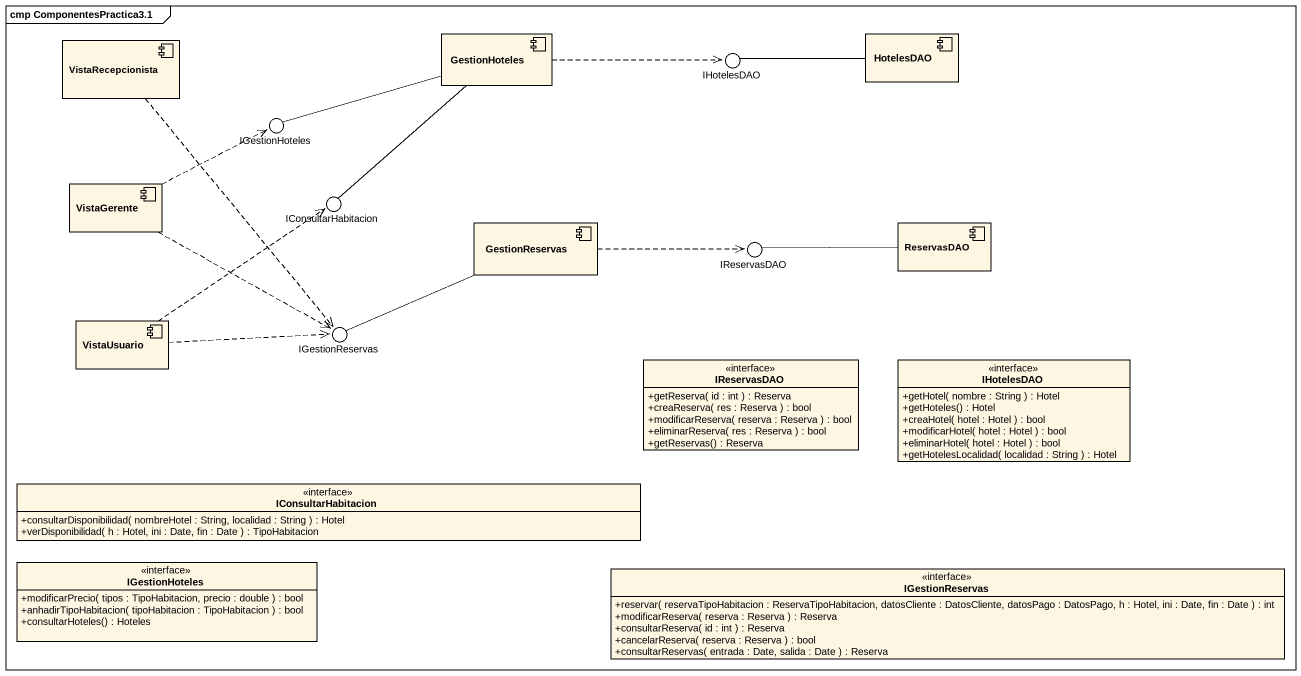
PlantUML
@startuml
mainframe cmp ComponentesPractica3.1
allowmixing
hide circle
hide empty members
skinparam classAttributeIconSize 0
component VistaRecepcionista
component GestionHoteles
() IHotelesDAO
component HotelesDAO
() IGestionHoteles
component VistaGerente
() IConsultarHabitacion
component GestionReservas
component ReservasDAO
() IReservasDAO
component VistaUsuario
() IGestionReservas
interface "IReservasDAO" as IReservasDAO_2 {
  +getReserva( id : int ) : Reserva
  +creaReserva( res : Reserva ) : bool
  +modificarReserva( reserva : Reserva ) : bool
  +eliminarReserva( res : Reserva ) : bool
  +getReservas() : Reserva
}
interface "IHotelesDAO" as IHotelesDAO_2 {
  +getHotel( nombre : String ) : Hotel
  +getHoteles() : Hotel
  +creaHotel( hotel : Hotel ) : bool
  +modificarHotel( hotel : Hotel ) : bool
  +eliminarHotel( hotel : Hotel ) : bool
  +getHotelesLocalidad( localidad : String ) : Hotel
}
interface "IConsultarHabitacion" as IConsultarHabitacion_2 {
  +consultarDisponibilidad( nombreHotel : String, localidad : String ) : Hotel
  +verDisponibilidad( h : Hotel, ini : Date, fin : Date ) : TipoHabitacion
}
interface "IGestionHoteles" as IGestionHoteles_2 {
  +modificarPrecio( tipos : TipoHabitacion, precio : double ) : bool
  +anhadirTipoHabitacion( tipoHabitacion : TipoHabitacion ) : bool
  +consultarHoteles() : Hoteles
}
interface "IGestionReservas" as IGestionReservas_2 {
  +reservar( reservaTipoHabitacion : ReservaTipoHabitacion, datosCliente : DatosCliente, datosPago : DatosPago, h : Hotel, ini : Date, fin : Date ) : int
  +modificarReserva( reserva : Reserva ) : Reserva
  +consultarReserva( id : int ) : Reserva
  +cancelarReserva( reserva : Reserva ) : bool
  +consultarReservas( entrada : Date, salida : Date ) : Reserva
}
VistaRecepcionista ..> IGestionReservas
GestionHoteles .right.> IHotelesDAO
GestionHoteles -left- IGestionHoteles
GestionHoteles -- IConsultarHabitacion
HotelesDAO -left- IHotelesDAO
VistaGerente .right.> IGestionHoteles
VistaGerente .right.> IGestionReservas
GestionReservas .right.> IReservasDAO
GestionReservas -left- IGestionReservas
ReservasDAO -left- IReservasDAO
VistaUsuario .up.> IConsultarHabitacion
VistaUsuario .right.> IGestionReservas
@enduml
